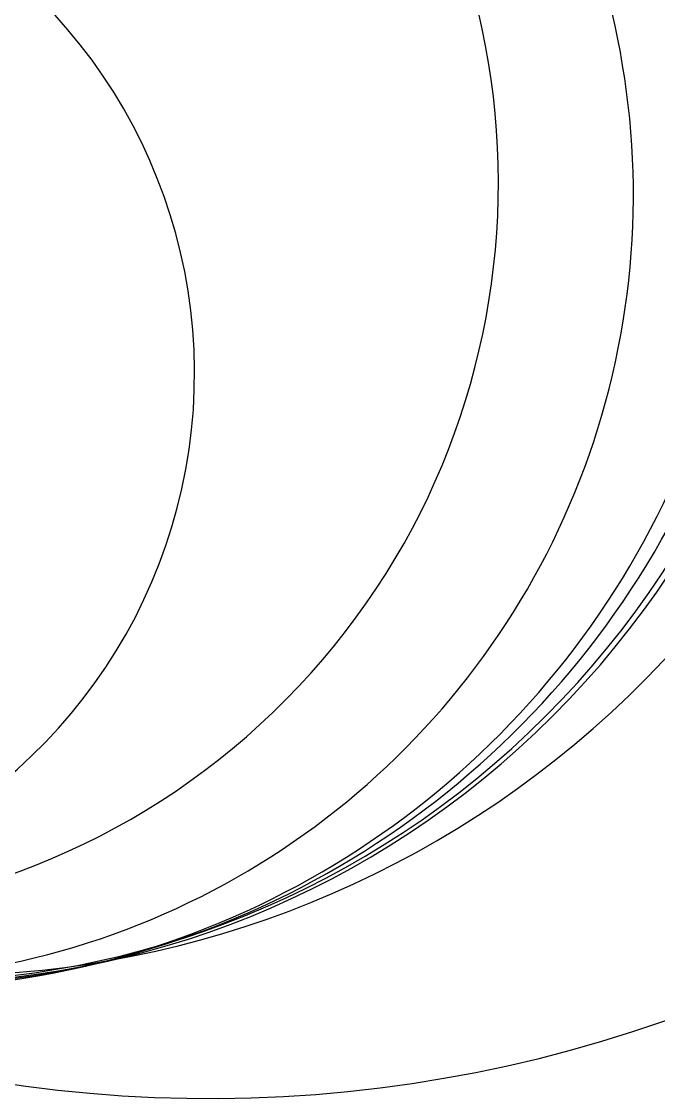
# Model space of a CAD drawing. Header units: metres. Extents: x -8192 to 99157, y -16384 to 95255.
# Drawn here: x 32515 to 59782, y -16303 to 29788 of the extents above; entities that cross this region are included whole.
import ezdxf

# ---------------------------------------------------------------- set-up
doc = ezdxf.new("R2010")
doc.units = ezdxf.units.M

msp = doc.modelspace()

# ---------------------------------------------------------------- linework, layer by layer
at = {"layer": 'MCD_Layer_0'}
for centre, radius, start, end in [((40557.180215, 42296.900868), 58599.638798, 226.20288, 42.996876), ((28755.4774, 31857.009509), 42915.578579, 227.929261, 39.960535), ((27593.768023, 27777.256578), 39153.388966, 225.189871, 44.681305), ((27446.068363, 27592.313792), 38918.015615, 225.152259, 44.787897), ((27114.472638, 26182.512832), 37692.42105, 223.998219, 46.780218), ((26842.475567, 25225.67488), 36835.483606, 223.221438, 45.469705), ((25092.821141, 22370.065221), 33616.172568, 221.716704, 50.731856), ((21522.098568, 22875.340158), 31408.308327, 226.745845, 41.006408), ((17247.105392, 14721.481341), 22675.640197, 220.482826, 63.884952)]:
    msp.add_arc(centre, radius, start, end, dxfattribs=at)

doc.saveas('drawing.dxf')
